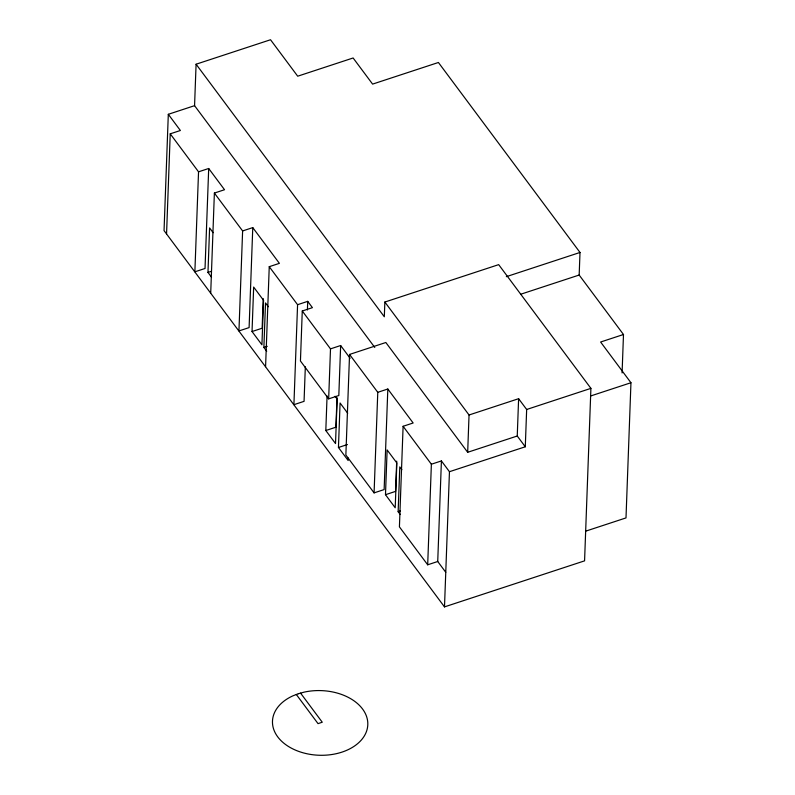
<?xml version="1.0" encoding="UTF-8"?>
<svg xmlns="http://www.w3.org/2000/svg" width="795" height="795" viewBox="0 0 795 795"><rect width="100%" height="100%" fill="white"/><g stroke="black" fill="none" stroke-linecap="round" stroke-linejoin="round"><path stroke-width="1.19" d="M196.087 64.216L194.566 105.665L168.311 114.301L164.048 230.6L444.494 606.883L584.573 560.853L590.904 388.367L498.674 264.636L384.859 302.04L384.313 316.768L196.087 64.216L270.529 39.75L297.698 76.201L353.119 57.985L372.597 84.111L438.413 62.487L580.002 252.462L579.167 275.04L623.489 334.506L622.087 372.944M166.562 233.819L170.229 133.828L180.386 130.499L168.311 114.301M198.541 171.819L194.874 271.81L205.03 268.481L208.697 168.49L198.541 171.819L170.229 133.828M211.52 277.187L207.972 272.417L209.602 227.936L213.159 232.706M210.715 293.057L214.382 193.066L224.528 189.727L208.697 168.49M242.614 230.948L238.947 330.939L249.103 327.6L252.77 227.608L242.614 230.948L214.382 193.066M252.035 331.545L253.665 287.065L263.552 300.331L261.923 344.811L252.035 331.545L262.141 328.226L263.224 298.572M266.713 351.231L263.88 347.445L265.51 302.955L268.342 306.751M265.58 366.674L269.247 266.683L279.393 263.344L252.77 227.608M269.247 266.683L297.578 304.694L293.911 404.685L304.058 401.346L305.33 366.783M297.578 304.694L307.725 301.355L312.425 307.655L302.269 310.994L300.44 360.99L328.663 398.861L338.819 395.522L340.648 345.527L330.501 348.866L328.663 398.861M307.407 309.99L307.725 301.355M335.063 396.278L337.15 399.06L335.52 443.55L325.811 430.522L327.073 395.92M337 397.55L335.917 427.203L325.811 430.522M348.25 458.049L348.16 460.514L338.451 447.486L340.081 403.005L347.713 413.241M467.679 452.295L469.04 414.99L518.618 398.702L517.247 436.008L467.679 452.295L385.843 342.506L349.552 354.441L345.865 455.008L374.087 492.88L384.134 489.581L387.821 389.013L377.774 392.313L374.087 492.88M385.486 494.699L387.125 449.93L396.854 462.978L395.204 507.757L385.486 494.699L395.592 491.38L396.695 461.13M400.233 514.484L398.146 511.692L399.786 466.913L401.873 469.716M387.821 389.013L413.142 422.99L403.105 426.289L399.418 526.856L427.69 564.798L437.727 561.499L441.414 460.921L431.377 464.22L427.69 564.798M444.494 606.883L449.453 471.703L441.414 460.921M449.453 471.703L525.286 446.78L526.658 409.485L518.618 398.702M623.489 334.506L600.613 342.019L630.952 382.733L626.003 517.913L585.895 531.09M207.972 272.417L211.341 271.314M263.88 347.445L267.249 346.332M506.326 276.67L580.002 252.462M520.695 294.249L579.167 275.04M338.451 447.486L347.435 444.534M526.658 409.485L590.904 388.367M590.844 395.91L630.952 382.733M398.146 511.692L400.392 510.956M517.247 436.008L525.286 446.78M384.859 302.04L469.04 414.99M194.566 105.665L374.773 347.455M349.552 354.441L377.774 392.313M403.105 426.289L431.377 464.22M340.648 345.527L350.138 358.257M302.269 310.994L330.501 348.866M437.618 561.34L445.766 572.281M300.57 693.121L322.263 722.228L318.03 723.629L296.326 694.512M298.373 693.717L293.027 695.784A47.69 32.337 2.1 0 0 296.078 750.381A47.69 32.337 2.1 0 0 367.608 726.869A47.69 32.337 2.1 0 0 304.097 692.147L298.373 693.717"/></g></svg>
